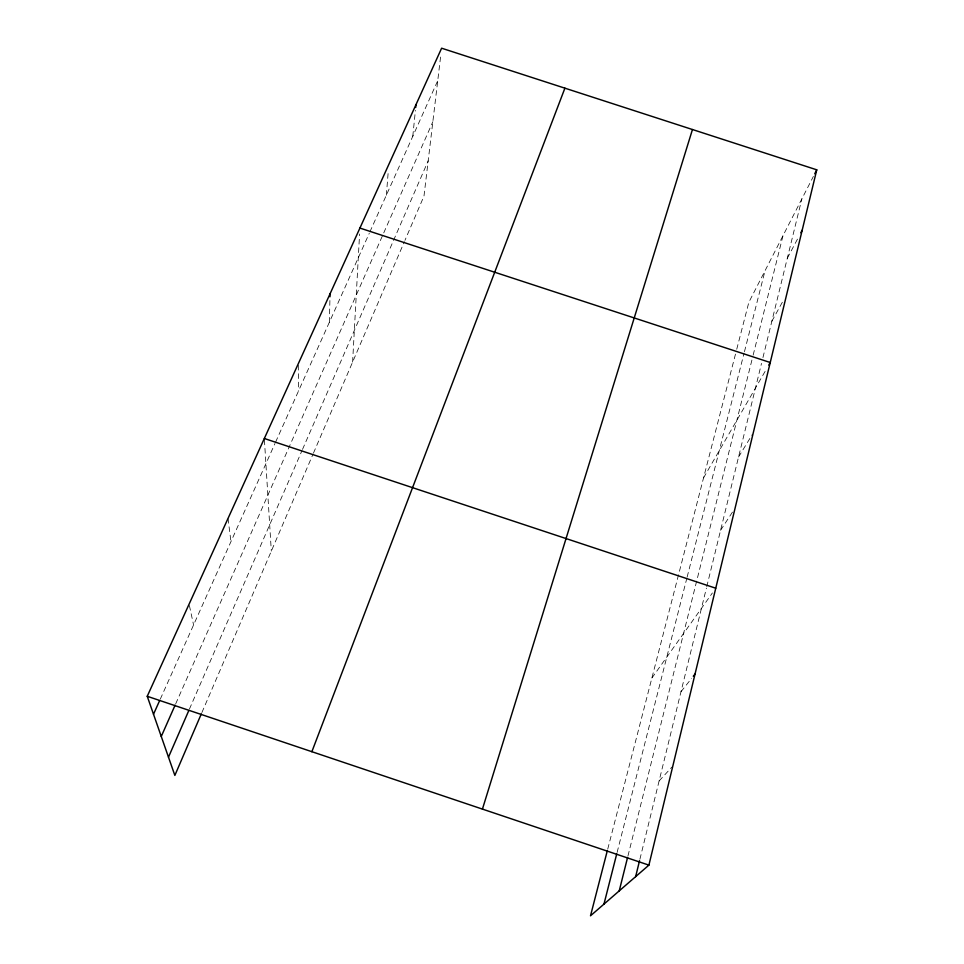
<?xml version="1.0" encoding="UTF-8"?>
<svg xmlns="http://www.w3.org/2000/svg" width="964" height="964" viewBox="0 0 964 964"><rect width="100%" height="100%" fill="white"/><g stroke="black" fill="none" stroke-linecap="round" stroke-linejoin="round"><path stroke-width="0.72" stroke-dasharray="4.82 3.62" d="M329.375 322.229L329.917 299.768M352.607 362.103L359.584 234.011M386.347 195.222L388.347 170.315M412.785 136.286L415.412 110.366M440.56 57.045L423.979 196.114L404.976 240.313M639.903 859.249L706.407 588.112M706.757 586.666L761.512 363.38M762.946 357.572L801.855 198.897M627.938 856.02L752.776 356.62M753.137 355.174L783.009 235.65M617.105 852.441L686.766 578.533M687.127 577.111L744.075 353.137M744.449 351.715L765.042 270.703M607.73 849.127L736.376 350.667M736.737 349.245L748.859 302.262L813.375 176.436M201.898 712.553L312.854 454.538M313.433 453.176L404.374 241.699M189.402 709.143L301.925 450.778M302.515 449.405L428.185 160.843M175.701 703.816L432.86 121.693M160.289 699.141L274.993 443.464M275.596 442.102L369.272 233.288M369.875 231.926L437.752 80.651M787.287 258.304L798.807 236.602M771.851 321.253L783.166 300.744M703.539 477.867L766.549 368.899M738.557 456.984L752.474 434.222M720.59 530.272L734.315 509.269M651.881 678.029L712.396 592.956M680.994 691.718L691.525 678.451M659.111 780.948L671.836 767.163M189.39 605.537L193.571 624.937M228.022 518.439L230.95 541.623M264.425 439.994L271.318 551.119M298.286 365.284L298.635 390.745"/><path stroke-width="1.45" d="M329.989 296.779L330.062 293.791M415.701 107.486L416.002 104.594M607.344 850.573L590.51 915.8L648.905 865.13L816.761 169.821L441.62 48.2L147.239 696.285L174.858 775.418L201.307 713.914M635.638 876.65L639.542 860.695M619.225 890.893L627.576 857.466M603.958 904.136L616.743 853.875M482.434 809.097L692.453 129.525M311.866 751.703L564.904 88.17M168.483 757.186L188.811 710.516M161.265 736.484L175.099 705.178M153.505 714.252L159.675 700.515M814.737 173.785L816.761 169.821M800.831 232.77L802.181 230.215M768.766 365.067L770.248 362.512L359.909 228.07M693.285 676.246L695.044 674.029M264.329 438.5L715.758 588.209M147.239 696.285L648.905 865.13"/></g></svg>
